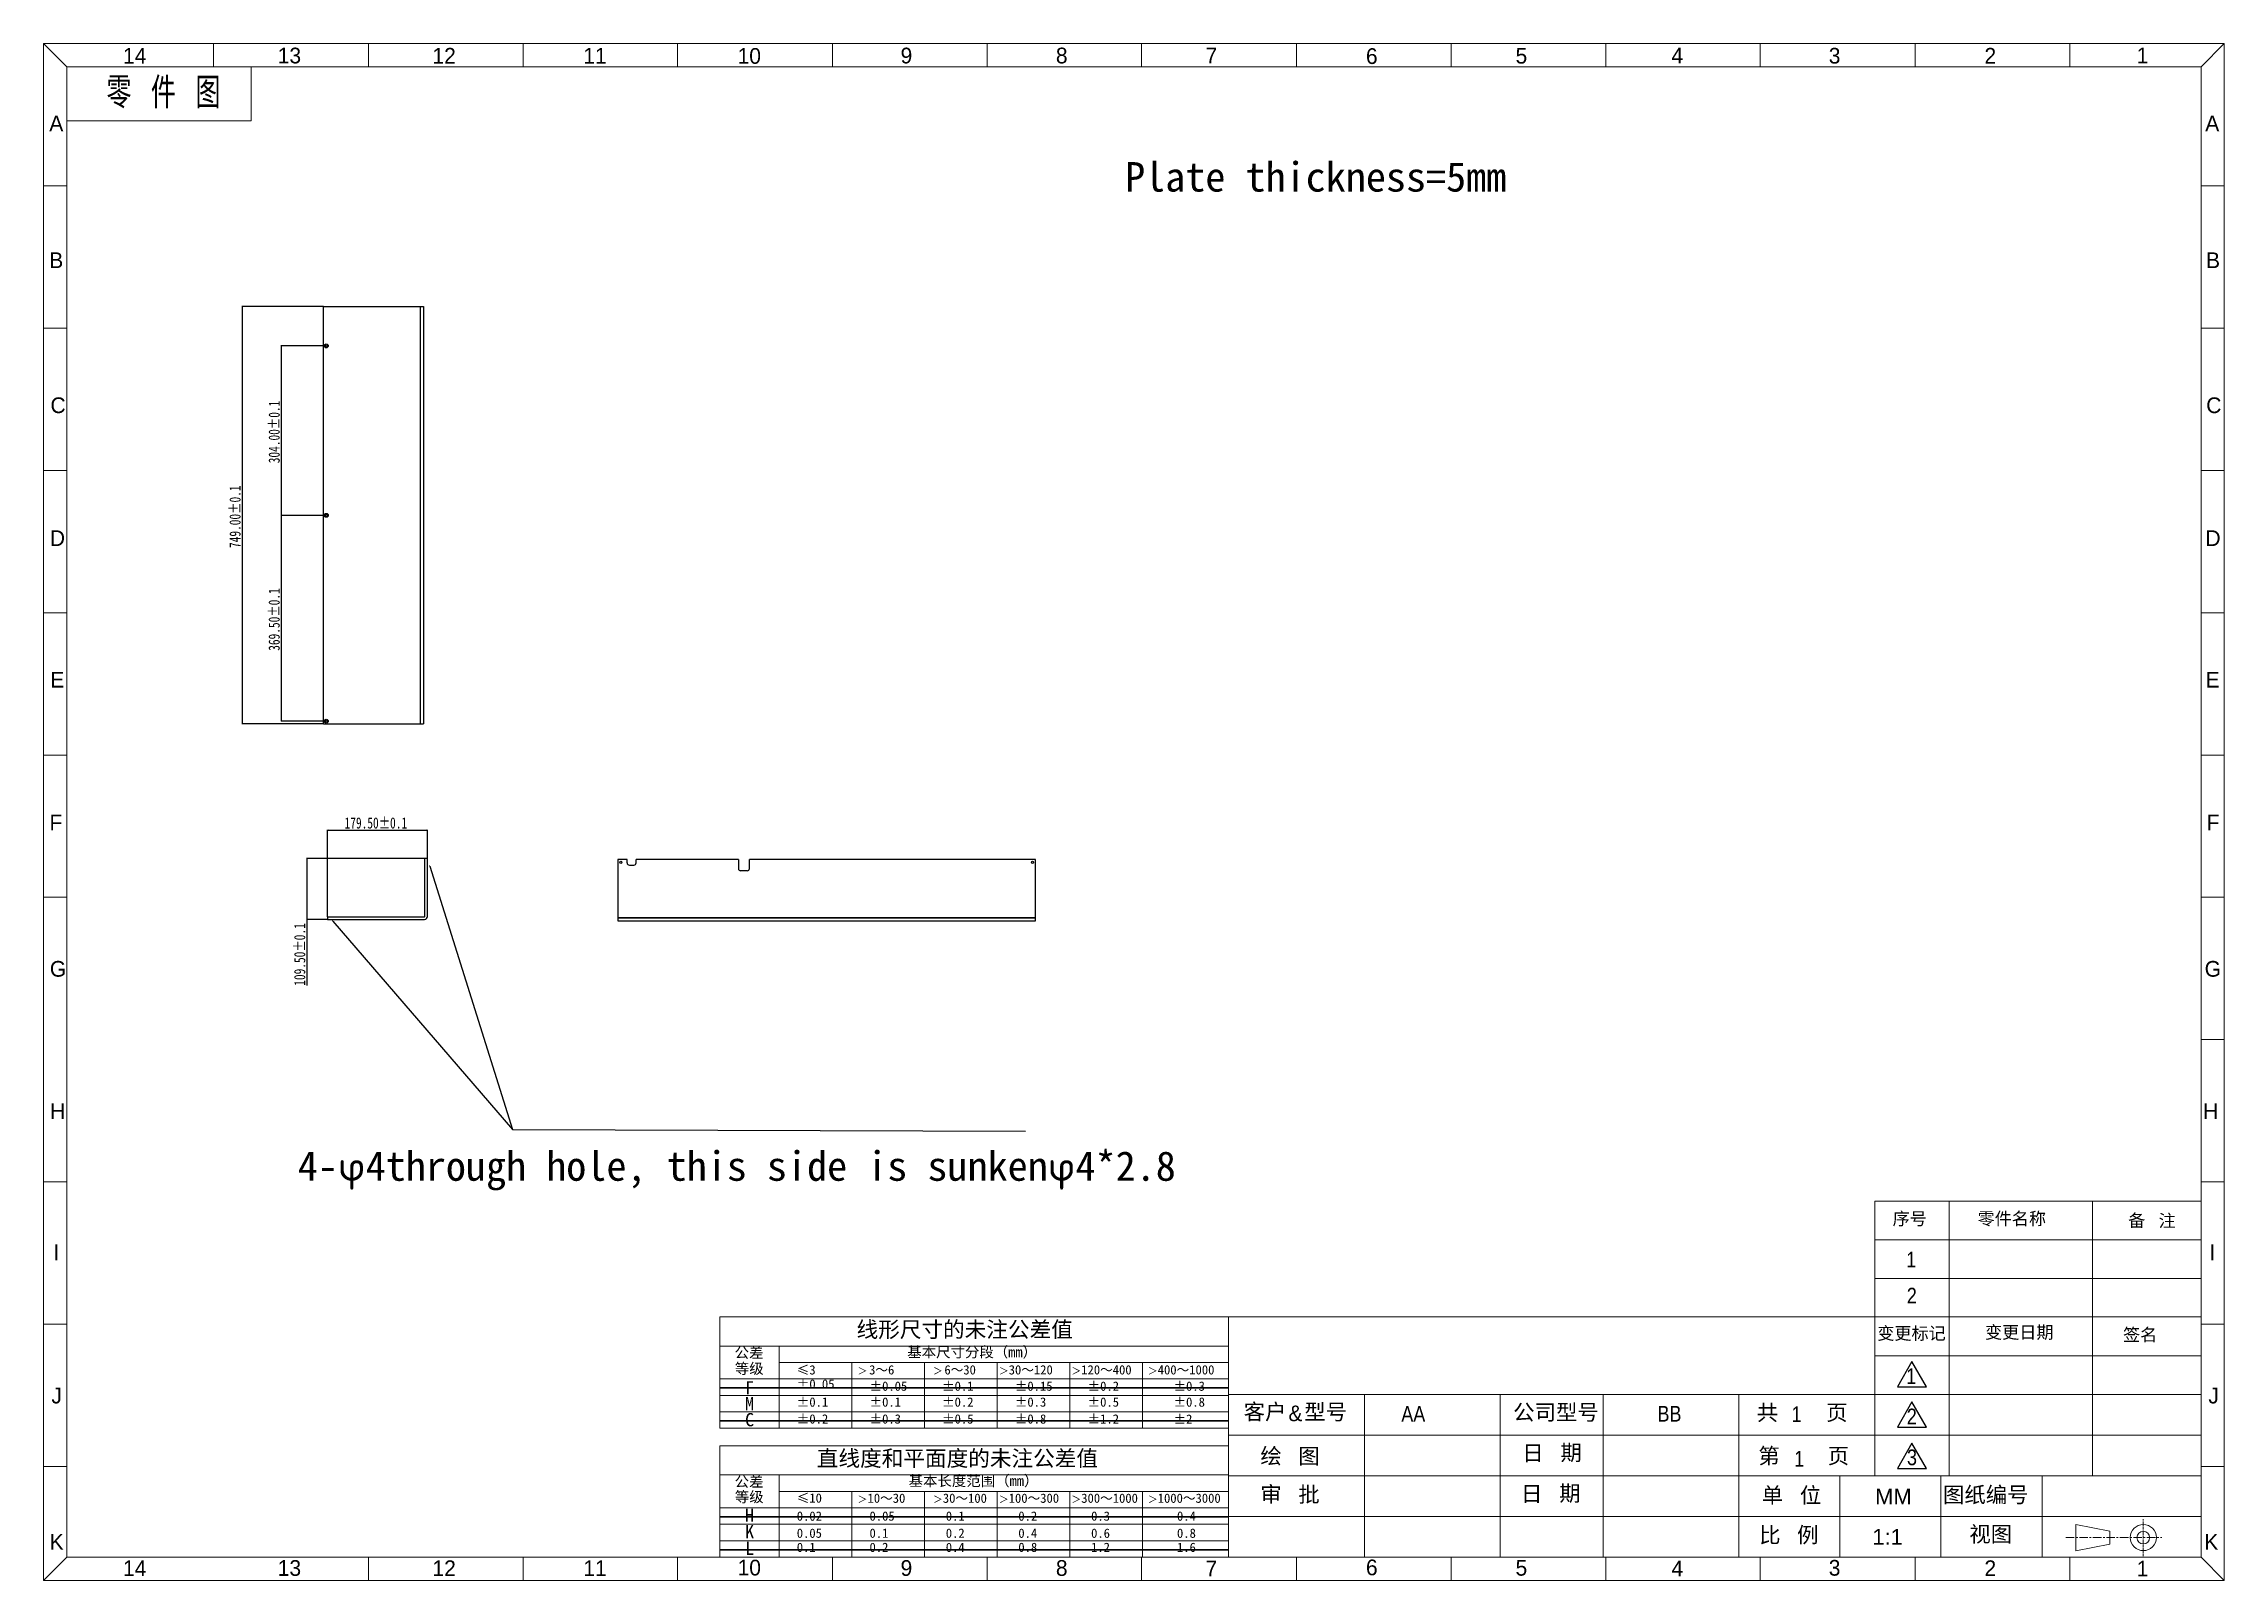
# Model space of a CAD drawing. Extents: x -7363 to 3729, y -3148 to 4670.
import ezdxf

# ---------------------------------------------------------------- set-up
doc = ezdxf.new("R2010")
doc.units = 0
doc.header["$MEASUREMENT"] = 0
doc.linetypes.add('AI-Linetype-0', pattern=[68.771678, 42.9823, -8.596459, 8.596459, -8.596459])
doc.linetypes.add('AI-Linetype-1', pattern=[22.923892, 14.327433, -2.865487, 2.865487, -2.865487])
doc.layers.get('0').update_dxf_attribs({"lineweight": 0})
doc.layers.add('Dim', color=7, linetype='Continuous', lineweight=0)
doc.styles.add('BT', font='swissc.ttf')

# ---------------------------------------------------------------- blocks, each defined once
blk = doc.blocks.new('Block_0')
at = {"char_height": 0.2, "attachment_point": 7}
for s, insert in [('\\C253;\\FSimSun|b0|i0|c1;\\H63.814544;\\W1.000000;备', (3240, -1356)), ('\\C253;\\FSimSun|b0|i0|c1;\\H63.814544;\\W1.000000;注', (3395, -1356)), ('\\C253;\\FAdobe Song Std L|b0|i0|c1;\\H63.814544;\\W1.000000; ', (3331, -1356))]:
    blk.add_mtext(s, dxfattribs=dict(at, insert=insert))
blk = doc.blocks.new('Block_1')
at = {"char_height": 0.2, "attachment_point": 7}
for s, insert in [('\\C253;\\FSimSun|b0|i0|c1;\\H79.768182;\\W1.000000;客户', (-1259, -2339)), ('\\C253;\\FAdobe Song Std L|b0|i0|c1;\\H79.768182;\\W1.000000;&', (-1031, -2339)), ('\\C253;\\FSimSun|b0|i0|c1;\\H79.768182;\\W1.000000;型号', (-951, -2339))]:
    blk.add_mtext(s, dxfattribs=dict(at, insert=insert))
blk = doc.blocks.new('Block_2')
at = {"char_height": 0.2, "attachment_point": 7}
for s, insert in [('\\C253;\\FSimSun|b0|i0|c1;\\H79.768182;\\W1.000000;审', (-1174, -2758)), ('\\C253;\\FSimSun|b0|i0|c1;\\H79.768182;\\W1.000000;批', (-981, -2758)), ('\\C253;\\FAdobe Song Std L|b0|i0|c1;\\H79.768182;\\W1.000000; ', (-1060, -2758))]:
    blk.add_mtext(s, dxfattribs=dict(at, insert=insert))
blk = doc.blocks.new('Block_3')
at = {"char_height": 0.2, "attachment_point": 7}
for s, insert in [('\\C253;\\FSimSun|b0|i0|c1;\\H79.768182;\\W1.000000;绘', (-1174, -2564)), ('\\C253;\\FSimSun|b0|i0|c1;\\H79.768182;\\W1.000000;图', (-981, -2564)), ('\\C253;\\FAdobe Song Std L|b0|i0|c1;\\H79.768182;\\W1.000000; ', (-1060, -2564))]:
    blk.add_mtext(s, dxfattribs=dict(at, insert=insert))
blk = doc.blocks.new('Block_4')
at = {"char_height": 0.2, "attachment_point": 7}
for s, insert in [('\\C253;\\FSimSun|b0|i0|c1;\\H79.768182;\\W1.000000;期', (346, -2754)), ('\\C253;\\FSimSun|b0|i0|c1;\\H79.768182;\\W1.000000;日', (152, -2754)), ('\\C253;\\FAdobe Song Std L|b0|i0|c1;\\H79.768182;\\W1.000000; ', (267, -2754))]:
    blk.add_mtext(s, dxfattribs=dict(at, insert=insert))
blk = doc.blocks.new('Block_5')
at = {"char_height": 0.2, "attachment_point": 7}
for s, insert in [('\\C253;\\FSimSun|b0|i0|c1;\\H79.768182;\\W1.000000;比', (1363, -2965)), ('\\C253;\\FSimSun|b0|i0|c1;\\H79.768182;\\W1.000000;例', (1556, -2965)), ('\\C253;\\FAdobe Song Std L|b0|i0|c1;\\H79.768182;\\W1.000000; ', (1477, -2965))]:
    blk.add_mtext(s, dxfattribs=dict(at, insert=insert))
blk = doc.blocks.new('Block_6')
at = {"char_height": 0.2, "attachment_point": 7}
for s, insert in [('\\C253;\\FSimSun|b0|i0|c1;\\H79.768182;\\W1.000000;位', (1570, -2763)), ('\\C253;\\FSimSun|b0|i0|c1;\\H79.768182;\\W1.000000;单', (1376, -2763)), ('\\C253;\\FAdobe Song Std L|b0|i0|c1;\\H79.768182;\\W1.000000; ', (1490, -2763))]:
    blk.add_mtext(s, dxfattribs=dict(at, insert=insert))
blk = doc.blocks.new('Block_7')
at = {"char_height": 0.2, "attachment_point": 7}
for s, insert in [('\\C253;\\FSimSun|b0|i0|c1;\\H79.768182;\\W1.000000;公司型号', (112, -2341)), ('\\C253;\\FAdobe Song Std L|b0|i0|c1;\\H79.768182;\\W1.000000; ', (32, -2341))]:
    blk.add_mtext(s, dxfattribs=dict(at, insert=insert))
blk = doc.blocks.new('Block_8')
at = {"char_height": 0.2, "attachment_point": 7}
for s, insert in [('\\C253;\\FSimSun|b0|i0|c1;\\H79.768182;\\W1.000000;共', (1351, -2343)), ('\\C253;\\FSimSun|b0|i0|c1;\\H79.768182;\\W1.000000;页', (1704, -2343)), ('\\C253;\\FAdobe Song Std L|b0|i0|c1;\\H79.768182;\\W1.000000;   ', (1465, -2343))]:
    blk.add_mtext(s, dxfattribs=dict(at, insert=insert))
blk = doc.blocks.new('Block_9')
at = {"char_height": 0.2, "attachment_point": 7}
for s, insert in [('\\C253;\\FSimSun|b0|i0|c1;\\H79.768182;\\W1.000000;第', (1359, -2563)), ('\\C253;\\FSimSun|b0|i0|c1;\\H79.768182;\\W1.000000;页', (1712, -2563)), ('\\C253;\\FAdobe Song Std L|b0|i0|c1;\\H79.768182;\\W1.000000;   ', (1473, -2563))]:
    blk.add_mtext(s, dxfattribs=dict(at, insert=insert))
blk = doc.blocks.new('Block_10')
at = {"char_height": 0.2, "attachment_point": 7}
for s, insert in [('\\C253;\\FSimSun|b0|i0|c1;\\H79.768182;\\W1.000000;日', (158, -2547)), ('\\C253;\\FAdobe Song Std L|b0|i0|c1;\\H79.768182;\\W1.000000; ', (272, -2547)), ('\\C253;\\FSimSun|b0|i0|c1;\\H79.768182;\\W1.000000;期', (352, -2547))]:
    blk.add_mtext(s, dxfattribs=dict(at, insert=insert))
blk = doc.blocks.new('Block_11')
at = {"char_height": 0.2, "attachment_point": 7}
for s, insert in [('\\C4;\\FNSimSun|b0|i0|c1;\\H139.054901;\\W0.670000;零', (-7043, 4340)), ('\\C4;\\FNSimSun|b0|i0|c1;\\H139.054901;\\W0.670000;件', (-6817, 4340)), ('\\C4;\\FNSimSun|b0|i0|c1;\\H139.054901;\\W0.670000;图', (-6590, 4340)), ('\\C4;\\FAdobe Song Std L|b0|i0|c1;\\H139.054901;\\W0.670000; ', (-6910, 4340)), ('\\C4;\\FAdobe Song Std L|b0|i0|c1;\\H139.054901;\\W0.670000; ', (-6683, 4340))]:
    blk.add_mtext(s, dxfattribs=dict(at, insert=insert))
blk = doc.blocks.new('Block_13')
at = {"transparency": 33554687}
h = blk.add_hatch(color=31, dxfattribs=at)
h.dxf.hatch_style = 2
h.paths.add_polyline_path([(-5892, 206), (-5894, 209), (-5892, 206)])
at = {"color": 31, "lineweight": 25}
blk.add_line((-5892, 206), (-4978, -855), dxfattribs=at)
blk.add_lwpolyline([(-5892, 206), (-5894, 209), (-5892, 206), (-5892, 206)], close=True)
blk = doc.blocks.new('Block_14')
at = {"transparency": 33554687}
h = blk.add_hatch(color=31, dxfattribs=at)
h.dxf.hatch_style = 2
h.paths.add_polyline_path([(-5399, 485), (-5400, 488), (-5398, 485)])
blk.add_lwpolyline([(-5399, 485), (-5400, 488), (-5398, 485), (-5398, 485)], close=True)
at = {"color": 31, "lineweight": 25}
blk.add_lwpolyline([(-5399, 485), (-4978, -855), (-2368, -862)], dxfattribs=at)
blk = doc.blocks.new('Block_16')
at = {"transparency": 33554687}
h = blk.add_hatch(color=23, dxfattribs=at)
h.dxf.hatch_style = 2
h.paths.add_polyline_path([(-5915, 670), (-5915, 668), (-5919, 669)])
h = blk.add_hatch(color=23, dxfattribs=at)
h.dxf.hatch_style = 2
h.paths.add_polyline_path([(-5413, 670), (-5413, 668), (-5410, 669)])
at = {"color": 23, "lineweight": 25}
for p, q in [((-5919, 228), (-5919, 670)), ((-5915, 669), (-5413, 669)), ((-5410, 525), (-5410, 670))]:
    blk.add_line(p, q, dxfattribs=at)
for points in [[(-5915, 670), (-5915, 668), (-5919, 669), (-5919, 669)], [(-5413, 670), (-5413, 668), (-5410, 669), (-5410, 669)]]:
    blk.add_lwpolyline(points, close=True)
at = {"insert": (-5832, 676), "char_height": 0.2, "attachment_point": 7}
blk.add_mtext('\\C6;\\FSimSun|b0|i0|c1;\\H56.692914;\\W0.750000;179.50±0.1', dxfattribs=at)
blk = doc.blocks.new('Block_17')
at = {"transparency": 33554687}
h = blk.add_hatch(color=23, dxfattribs=at)
h.dxf.hatch_style = 2
h.paths.add_polyline_path([(-6024, 521), (-6023, 521), (-6024, 525)])
h = blk.add_hatch(color=23, dxfattribs=at)
h.dxf.hatch_style = 2
h.paths.add_polyline_path([(-6024, 218), (-6023, 218), (-6024, 214)])
at = {"color": 23, "lineweight": 25}
for p, q in [((-5424, 525), (-6025, 525)), ((-6024, 521), (-6024, 218)), ((-5919, 214), (-6025, 214)), ((-6024, 214), (-6024, -122))]:
    blk.add_line(p, q, dxfattribs=at)
for points in [[(-6024, 521), (-6023, 521), (-6024, 525), (-6024, 525)], [(-6024, 218), (-6023, 218), (-6024, 214), (-6024, 214)]]:
    blk.add_lwpolyline(points, close=True)
at = {"insert": (-6031, -123), "char_height": 0.2, "attachment_point": 7, "rotation": 90}
blk.add_mtext('\\C6;\\FSimSun|b0|i0|c1;\\H56.692914;\\W0.750000;109.50±0.1', dxfattribs=at)
blk = doc.blocks.new('Block_18')
at = {"transparency": 33554687}
h = blk.add_hatch(color=23, dxfattribs=at)
h.dxf.hatch_style = 2
h.paths.add_polyline_path([(-6353, 3329), (-6352, 3329), (-6353, 3332)])
h = blk.add_hatch(color=23, dxfattribs=at)
h.dxf.hatch_style = 2
h.paths.add_polyline_path([(-6353, 1212), (-6352, 1212), (-6353, 1209)])
at = {"color": 23, "lineweight": 25}
for p, q in [((-5939, 3332), (-6354, 3332)), ((-6353, 3329), (-6353, 1212)), ((-5939, 1209), (-6354, 1209))]:
    blk.add_line(p, q, dxfattribs=at)
for points in [[(-6353, 3329), (-6352, 3329), (-6353, 3332), (-6353, 3332)], [(-6353, 1212), (-6352, 1212), (-6353, 1209), (-6353, 1209)]]:
    blk.add_lwpolyline(points, close=True)
at = {"insert": (-6360, 2104), "char_height": 0.2, "attachment_point": 7, "rotation": 90}
blk.add_mtext('\\C6;\\FSimSun|b0|i0|c1;\\H56.692914;\\W0.750000;749.00±0.1', dxfattribs=at)
blk = doc.blocks.new('Block_19')
at = {"transparency": 33554687}
h = blk.add_hatch(color=23, dxfattribs=at)
h.dxf.hatch_style = 2
h.paths.add_polyline_path([(-6155, 3129), (-6154, 3129), (-6154, 3132)])
h = blk.add_hatch(color=23, dxfattribs=at)
h.dxf.hatch_style = 2
h.paths.add_polyline_path([(-6155, 2274), (-6154, 2274), (-6154, 2270)])
at = {"color": 23, "lineweight": 25}
for p, q in [((-5925, 3132), (-6156, 3132)), ((-6154, 3129), (-6154, 2274)), ((-5925, 2270), (-6156, 2270))]:
    blk.add_line(p, q, dxfattribs=at)
for points in [[(-6155, 3129), (-6154, 3129), (-6154, 3132), (-6154, 3132)], [(-6155, 2274), (-6154, 2274), (-6154, 2270), (-6154, 2270)]]:
    blk.add_lwpolyline(points, close=True)
at = {"insert": (-6161, 2535), "char_height": 0.2, "attachment_point": 7, "rotation": 90}
blk.add_mtext('\\C6;\\FSimSun|b0|i0|c1;\\H56.692914;\\W0.750000;304.00±0.1', dxfattribs=at)
blk = doc.blocks.new('Block_20')
at = {"transparency": 33554687}
h = blk.add_hatch(color=23, dxfattribs=at)
h.dxf.hatch_style = 2
h.paths.add_polyline_path([(-6154, 2267), (-6153, 2267), (-6154, 2270)])
h = blk.add_hatch(color=23, dxfattribs=at)
h.dxf.hatch_style = 2
h.paths.add_polyline_path([(-6154, 1226), (-6153, 1226), (-6154, 1223)])
at = {"color": 23, "lineweight": 25}
for p, q in [((-5925, 2270), (-6155, 2270)), ((-6154, 2267), (-6154, 1226)), ((-5925, 1223), (-6155, 1223))]:
    blk.add_line(p, q, dxfattribs=at)
for points in [[(-6154, 2267), (-6153, 2267), (-6154, 2270), (-6154, 2270)], [(-6154, 1226), (-6153, 1226), (-6154, 1223), (-6154, 1223)]]:
    blk.add_lwpolyline(points, close=True)
at = {"insert": (-6161, 1581), "char_height": 0.2, "attachment_point": 7, "rotation": 90}
blk.add_mtext('\\C6;\\FSimSun|b0|i0|c1;\\H56.692914;\\W0.750000;369.50±0.1', dxfattribs=at)

msp = doc.modelspace()

# ---------------------------------------------------------------- linework, layer by layer
at = {"color": 4, "lineweight": 9}
for p, q in [((-7363, 4670), (-7363, -3148)), ((3729, 4670), (-7363, 4670)), ((-7363, 4670), (-7244, 4551)), ((-6498, 4551), (-6498, 4670)), ((-5711, 4551), (-5711, 4670)), ((-4924, 4551), (-4924, 4670)), ((-4138, 4551), (-4138, 4670)), ((-3351, 4551), (-3351, 4670)), ((-2564, 4551), (-2564, 4670)), ((-1778, 4551), (-1778, 4670)), ((-991, 4551), (-991, 4670)), ((-204, 4551), (-204, 4670)), ((583, 4551), (583, 4670)), ((1369, 4551), (1369, 4670)), ((2156, 4551), (2156, 4670)), ((2943, 4551), (2943, 4670)), ((3729, 4670), (3611, 4551)), ((3729, -3148), (3729, 4670)), ((-7244, 4551), (-7244, -3029)), ((3611, 4551), (-7244, 4551)), ((-6307, 4551), (-6307, 4277)), ((3611, -3029), (3611, 4551)), ((-7244, 4277), (-6307, 4277)), ((-7244, 3946), (-7363, 3946)), ((3611, 3946), (3729, 3946)), ((-7244, 3222), (-7363, 3222)), ((3611, 3222), (3729, 3222)), ((-7244, 2498), (-7363, 2498)), ((3611, 2498), (3729, 2498)), ((-7244, 1774), (-7363, 1774)), ((3611, 1774), (3729, 1774)), ((-7244, 1050), (-7363, 1050)), ((3611, 1050), (3729, 1050)), ((-7244, 327), (-7363, 327)), ((3611, 327), (3729, 327)), ((3611, -397), (3729, -397)), ((-7244, -1121), (-7363, -1121)), ((1951, -1219), (3608, -1219)), ((1951, -1808), (1951, -1219)), ((2329, -1808), (2329, -1219)), ((3058, -2616), (3058, -1219)), ((3611, -1121), (3729, -1121)), ((1951, -1416), (3608, -1416)), ((1951, -1612), (3608, -1612)), ((-7244, -1845), (-7363, -1845)), ((-1336, -3029), (-1336, -1808)), ((-1336, -1808), (3611, -1808)), ((1951, -2616), (1951, -1808)), ((2329, -2616), (2329, -1808)), ((3611, -1845), (3729, -1845)), ((1951, -2005), (3611, -2005)), ((3611, -3029), (3611, -2090)), ((-1336, -2203), (3611, -2203)), ((-645, -3029), (-645, -2203)), ((46, -3029), (46, -2203)), ((569, -3029), (569, -2203)), ((1260, -3029), (1260, -2203)), ((-1336, -2409), (3611, -2409)), ((-3924, -2463), (-1336, -2463)), ((-3924, -2463), (-3924, -3029)), ((-1336, -2463), (-1336, -3029)), ((-7244, -2569), (-7363, -2569)), ((-3924, -2611), (-1336, -2611)), ((-3622, -2611), (-3622, -3029)), ((-1336, -2616), (3611, -2616)), ((1774, -3029), (1774, -2616)), ((2287, -3029), (2287, -2616)), ((2802, -3029), (2802, -2616)), ((3611, -2569), (3729, -2569)), ((-3622, -2695), (-1336, -2695)), ((-3252, -2695), (-3252, -3029)), ((-2882, -2695), (-2882, -3029)), ((-2512, -2695), (-2512, -3029)), ((-2143, -2695), (-2143, -3029)), ((-1773, -2695), (-1773, -3029)), ((-3924, -2778), (-1336, -2778)), ((-3924, -2862), (-1336, -2862)), ((-1336, -2823), (3611, -2823)), ((-3924, -2946), (-1336, -2946)), ((-7363, -3148), (-7244, -3029)), ((-7244, -3029), (3611, -3029)), ((-5711, -3029), (-5711, -3148)), ((-4924, -3029), (-4924, -3148)), ((-4138, -3029), (-4138, -3148)), ((-3924, -3029), (-1336, -3029)), ((-3351, -3029), (-3351, -3148)), ((-2564, -3029), (-2564, -3148)), ((-1778, -3029), (-1778, -3148)), ((-991, -3029), (-991, -3148)), ((-204, -3029), (-204, -3148)), ((583, -3029), (583, -3148)), ((1369, -3029), (1369, -3148)), ((2156, -3029), (2156, -3148)), ((2943, -3029), (2943, -3148)), ((3729, -3148), (3611, -3029)), ((-7363, -3148), (3729, -3148))]:
    msp.add_line(p, q, dxfattribs=at)
at = {"color": 7, "lineweight": 25}
for p, q in [((-5939, 1209), (-5939, 3332)), ((-5939, 3332), (-5430, 3332)), ((-5446, 1209), (-5446, 3332)), ((-5430, 3332), (-5430, 1209)), ((-5939, 1209), (-5430, 1209)), ((-5424, 230), (-5424, 525)), ((-5410, 525), (-5424, 525)), ((-5410, 230), (-5410, 525)), ((-4442, 519), (-4442, 208)), ((-4395, 519), (-4442, 519)), ((-4395, 502), (-4395, 519)), ((-4383, 491), (-4361, 491)), ((-4349, 502), (-4349, 519)), ((-3829, 519), (-4349, 519)), ((-3829, 519), (-3829, 474)), ((-3784, 462), (-3818, 462)), ((-3773, 474), (-3773, 519)), ((-2318, 519), (-3773, 519)), ((-2318, 208), (-2318, 519)), ((-5919, 228), (-5919, 214)), ((-5919, 228), (-5425, 228)), ((-4442, 224), (-2318, 224)), ((-4442, 223), (-2318, 223)), ((-5919, 214), (-5425, 214)), ((-4442, 208), (-2318, 208))]:
    msp.add_line(p, q, dxfattribs=at)
at = {"color": 253, "lineweight": 9}
for p, q in [((1951, -1416), (3608, -1416)), ((2973, -2864), (2973, -2997)), ((2973, -2864), (3146, -2898)), ((2973, -2997), (3146, -2963)), ((3146, -2898), (3146, -2963)), ((-194, -3029), (3611, -3029))]:
    msp.add_line(p, q, dxfattribs=at)
at = {"color": 151, "lineweight": 9}
for p, q in [((-3924, -1808), (-1336, -1808)), ((-3924, -1808), (-3924, -2374)), ((-1336, -1808), (-1336, -2374)), ((-3924, -1956), (-1336, -1956)), ((-3622, -1956), (-3622, -2374)), ((-3622, -2039), (-1336, -2039)), ((-3252, -2039), (-3252, -2374)), ((-2882, -2039), (-2882, -2374)), ((-2512, -2039), (-2512, -2374)), ((-2143, -2039), (-2143, -2374)), ((-1773, -2039), (-1773, -2374)), ((-3924, -2123), (-1336, -2123)), ((-3924, -2207), (-1336, -2207)), ((-3924, -2290), (-1336, -2290)), ((-3924, -2374), (-1336, -2374))]:
    msp.add_line(p, q, dxfattribs=at)
at = {"color": 1, "lineweight": 50}
for p, q in [((-3924, -2169), (-1336, -2169)), ((-3924, -2337), (-1336, -2337)), ((-3924, -2825), (-1336, -2825)), ((-3924, -2992), (-1336, -2992))]:
    msp.add_line(p, q, dxfattribs=at)
at = {"color": 1, "linetype": 'AI-Linetype-1', "lineweight": 9}
msp.add_line((3317, -3025), (3317, -2836), dxfattribs=at)
at = {"color": 1, "linetype": 'AI-Linetype-0', "lineweight": 9}
msp.add_line((2923, -2930), (3411, -2930), dxfattribs=at)
at = {"color": 7, "lineweight": 25}
for points in [[(2140, -2035), (2066, -2163), (2215, -2163)], [(2140, -2239), (2066, -2368), (2215, -2368)], [(2140, -2449), (2066, -2578), (2215, -2578)]]:
    msp.add_lwpolyline(points, close=True, dxfattribs=at)
at = {"color": 1, "lineweight": 25}
for centre, radius in [((-5925, 3132), 9.92), ((-5925, 3132), 5.67), ((-5925, 2270), 9.92), ((-5925, 2270), 5.67), ((-5925, 1223), 9.92), ((-5925, 1223), 5.67), ((-4427, 505), 5.67), ((-2333, 505), 5.67)]:
    msp.add_circle(centre, radius, dxfattribs=at)
at = {"color": 253, "lineweight": 9}
for radius in [66.4, 32.3]:
    msp.add_circle((3317, -2930), radius, dxfattribs=at)
at = {"color": 7, "lineweight": 25}
for points in [[(-4395, 502), (-4395, 496), (-4390, 491), (-4383, 491)], [(-4361, 491), (-4354, 491), (-4349, 496), (-4349, 502)], [(-3829, 474), (-3829, 467), (-3824, 462), (-3818, 462)], [(-3784, 462), (-3778, 462), (-3773, 467), (-3773, 474)], [(-5425, 228), (-5425, 228), (-5424, 229), (-5424, 230)], [(-5425, 214), (-5417, 214), (-5410, 221), (-5410, 230)]]:
    msp.add_open_spline(points, degree=3, dxfattribs=at)

# ---------------------------------------------------------------- block references
for name in ['Block_11', 'Block_18', 'Block_19', 'Block_20', 'Block_16', 'Block_17', 'Block_14', 'Block_13', 'Block_0', 'Block_1', 'Block_7', 'Block_8', 'Block_3', 'Block_10', 'Block_9', 'Block_2', 'Block_4', 'Block_6', 'Block_5']:
    msp.add_blockref(name, (0, 0))

# ---------------------------------------------------------------- texts
at = {"char_height": 0.2, "attachment_point": 7}
for s, insert in [('\\C4;\\FAdobe Song Std L|b0|i0|c1;\\H79.953484;\\W1.000000;14', (-6959, 4568)), ('\\C4;\\FAdobe Song Std L|b0|i0|c1;\\H79.953484;\\W1.000000;13', (-6172, 4568)), ('\\C4;\\FAdobe Song Std L|b0|i0|c1;\\H79.953484;\\W1.000000;12', (-5385, 4568)), ('\\C4;\\FAdobe Song Std L|b0|i0|c1;\\H79.953484;\\W1.000000;11', (-4618, 4568)), ('\\C4;\\FAdobe Song Std L|b0|i0|c1;\\H79.953484;\\W1.000000;10', (-3833, 4566)), ('\\C4;\\FAdobe Song Std L|b0|i0|c1;\\H79.953484;\\W1.000000;9', (-3004, 4568)), ('\\C4;\\FAdobe Song Std L|b0|i0|c1;\\H79.953484;\\W1.000000;8', (-2214, 4568)), ('\\C4;\\FAdobe Song Std L|b0|i0|c1;\\H79.953484;\\W1.000000;7', (-1453, 4569)), ('\\C4;\\FAdobe Song Std L|b0|i0|c1;\\H79.953484;\\W1.000000;6', (-637, 4565)), ('\\C4;\\FAdobe Song Std L|b0|i0|c1;\\H79.953484;\\W1.000000;5', (124, 4567)), ('\\C4;\\FAdobe Song Std L|b0|i0|c1;\\H79.953484;\\W1.000000;4', (917, 4569)), ('\\C4;\\FAdobe Song Std L|b0|i0|c1;\\H79.953484;\\W1.000000;3', (1717, 4567)), ('\\C4;\\FAdobe Song Std L|b0|i0|c1;\\H79.953484;\\W1.000000;2', (2509, 4568)), ('\\C4;\\FAdobe Song Std L|b0|i0|c1;\\H79.953484;\\W1.000000;1', (3283, 4570)), ('\\C4;\\FAdobe Song Std L|b0|i0|c1;\\H79.953484;\\W1.000000;A', (-7334, 4224)), ('\\C4;\\FAdobe Song Std L|b0|i0|c1;\\H79.953484;\\W1.000000;A', (3632, 4224)), ('\\C4;\\FAdobe Song Std L|b0|i0|c1;\\H79.953484;\\W1.000000;B', (-7334, 3528)), ('\\C4;\\FAdobe Song Std L|b0|i0|c1;\\H79.953484;\\W1.000000;B', (3636, 3528)), ('\\C4;\\FAdobe Song Std L|b0|i0|c1;\\H79.953484;\\W1.000000;C', (-7328, 2789)), ('\\C4;\\FAdobe Song Std L|b0|i0|c1;\\H79.953484;\\W1.000000;C', (3637, 2789)), ('\\C4;\\FAdobe Song Std L|b0|i0|c1;\\H79.953484;\\W1.000000;D', (-7331, 2114)), ('\\C4;\\FAdobe Song Std L|b0|i0|c1;\\H79.953484;\\W1.000000;D', (3633, 2114)), ('\\C4;\\FAdobe Song Std L|b0|i0|c1;\\H79.953484;\\W1.000000;E', (-7329, 1394)), ('\\C4;\\FAdobe Song Std L|b0|i0|c1;\\H79.953484;\\W1.000000;E', (3634, 1394)), ('\\C4;\\FAdobe Song Std L|b0|i0|c1;\\H79.953484;\\W1.000000;F', (-7333, 667)), ('\\C4;\\FAdobe Song Std L|b0|i0|c1;\\H79.953484;\\W1.000000;F', (3639, 667)), ('\\C4;\\FAdobe Song Std L|b0|i0|c1;\\H79.953484;\\W1.000000;G', (-7331, -78)), ('\\C4;\\FAdobe Song Std L|b0|i0|c1;\\H79.953484;\\W1.000000;G', (3629, -78)), ('\\C4;\\FAdobe Song Std L|b0|i0|c1;\\H79.953484;\\W1.000000;H', (-7330, -801)), ('\\C4;\\FAdobe Song Std L|b0|i0|c1;\\H79.953484;\\W1.000000;H', (3621, -801)), ('\\C253;\\FSimSun|b0|i0|c1;\\H63.814544;\\W1.000000;序号', (2042, -1347)), ('\\C253;\\FSimSun|b0|i0|c1;\\H63.814544;\\W1.000000;零件名称', (2474, -1347)), ('\\C4;\\FAdobe Song Std L|b0|i0|c1;\\H79.953484;\\W1.000000;I', (-7313, -1519)), ('\\C4;\\FAdobe Song Std L|b0|i0|c1;\\H79.953484;\\W1.000000;I', (3653, -1519)), ('\\C253;\\FSwiss 721 Condensed BT|b0|i0|c1;\\H79.768182;\\W1.000000;1', (2111, -1556)), ('\\C253;\\FSwiss 721 Condensed BT|b0|i0|c1;\\H79.768182;\\W1.000000;2', (2114, -1739)), ('\\C151;\\FSimSun|b0|i0|c1;\\H80.668793;\\W1.000000;线形尺寸的未注公差值', (-3228, -1921)), ('\\C253;\\FSimSun|b0|i0|c1;\\H63.814544;\\W1.000000;变更标记', (1964, -1930)), ('\\C253;\\FSimSun|b0|i0|c1;\\H63.814544;\\W1.000000;变更日期', (2512, -1925)), ('\\C253;\\FSimSun|b0|i0|c1;\\H63.814544;\\W1.000000;签名', (3214, -1937)), ('\\C151;\\FSimSun|b0|i0|c1;\\H53.779193;\\W1.000000;公差', (-3848, -2022)), ('\\C151;\\FSimSun|b0|i0|c1;\\H53.779193;\\W1.000000;基本尺寸分段（mm）', (-2970, -2020)), ('\\C151;\\FSimSun|b0|i0|c1;\\H53.779193;\\W1.000000;等级', (-3847, -2103)), ('\\C151;\\FSimSun|b0|i0|c1;\\H47.056796;\\W1.000000;≤3', (-3532, -2102)), ('\\C151;\\FSimSun|b0|i0|c1;\\H35.292597;\\W1.000000;＞', (-3223, -2101)), ('\\C151;\\FSimSun|b0|i0|c1;\\H47.055619;\\W1.000000;3～6', (-3164, -2101)), ('\\C151;\\FSimSun|b0|i0|c1;\\H35.292597;\\W1.000000;＞', (-2839, -2101)), ('\\C151;\\FSimSun|b0|i0|c1;\\H47.055619;\\W1.000000;6～30', (-2781, -2101)), ('\\C151;\\FSimSun|b0|i0|c1;\\H35.292597;\\W1.000000;＞', (-2504, -2101)), ('\\C151;\\FSimSun|b0|i0|c1;\\H47.055619;\\W1.000000;30～120', (-2454, -2101)), ('\\C151;\\FSimSun|b0|i0|c1;\\H35.292597;\\W1.000000;＞', (-2135, -2101)), ('\\C151;\\FSimSun|b0|i0|c1;\\H47.055619;\\W1.000000;120～400', (-2085, -2101)), ('\\C151;\\FSimSun|b0|i0|c1;\\H35.292597;\\W1.000000;＞', (-1746, -2101)), ('\\C151;\\FSimSun|b0|i0|c1;\\H47.055619;\\W1.000000;400～1000', (-1696, -2101)), ('\\C253;\\FSwiss 721 Condensed BT|b0|i0|c1;\\H79.768182;\\W1.000000;1', (2111, -2149)), ('\\C4;\\FAdobe Song Std L|b0|i0|c1;\\H79.953484;\\W1.000000;J', (-7323, -2249)), ('\\C151;\\FSimSun|b0|i0|c1;\\H67.223993;\\W1.000000;M', (-3795, -2282)), ('\\C151;\\FSimSun|b0|i0|c1;\\H67.223993;\\W1.000000;F', (-3795, -2202)), ('\\C151;\\FSimSun|b0|i0|c1;\\H47.056796;\\W1.000000;±0.05', (-3532, -2173)), ('\\C151;\\FSimSun|b0|i0|c1;\\H47.056796;\\W1.000000;±0.1', (-3532, -2265)), ('\\C151;\\FSimSun|b0|i0|c1;\\H47.056796;\\W1.000000;±0.05', (-3162, -2184)), ('\\C151;\\FSimSun|b0|i0|c1;\\H47.056796;\\W1.000000;±0.1', (-3162, -2265)), ('\\C151;\\FSimSun|b0|i0|c1;\\H47.056796;\\W1.000000;±0.1', (-2793, -2184)), ('\\C151;\\FSimSun|b0|i0|c1;\\H47.056796;\\W1.000000;±0.2', (-2793, -2265)), ('\\C151;\\FSimSun|b0|i0|c1;\\H47.056796;\\W1.000000;±0.15', (-2423, -2184)), ('\\C151;\\FSimSun|b0|i0|c1;\\H47.056796;\\W1.000000;±0.3', (-2423, -2265)), ('\\C151;\\FSimSun|b0|i0|c1;\\H47.056796;\\W1.000000;±0.2', (-2053, -2184)), ('\\C151;\\FSimSun|b0|i0|c1;\\H47.056796;\\W1.000000;±0.5', (-2053, -2265)), ('\\C151;\\FSimSun|b0|i0|c1;\\H47.056796;\\W1.000000;±0.3', (-1616, -2184)), ('\\C151;\\FSimSun|b0|i0|c1;\\H47.056796;\\W1.000000;±0.8', (-1616, -2265)), ('\\C4;\\FAdobe Song Std L|b0|i0|c1;\\H79.953484;\\W1.000000;J', (3648, -2249)), ('\\C151;\\FSimSun|b0|i0|c1;\\H67.223993;\\W1.000000;C', (-3795, -2365)), ('\\C151;\\FSimSun|b0|i0|c1;\\H47.056796;\\W1.000000;±0.2', (-3532, -2351)), ('\\C151;\\FSimSun|b0|i0|c1;\\H47.056796;\\W1.000000;±0.3', (-3162, -2351)), ('\\C151;\\FSimSun|b0|i0|c1;\\H47.056796;\\W1.000000;±0.5', (-2793, -2351)), ('\\C151;\\FSimSun|b0|i0|c1;\\H47.056796;\\W1.000000;±0.8', (-2423, -2351)), ('\\C151;\\FSimSun|b0|i0|c1;\\H47.056796;\\W1.000000;±1.2', (-2053, -2351)), ('\\C151;\\FSimSun|b0|i0|c1;\\H47.056796;\\W1.000000;±2', (-1616, -2351)), ('\\C2;\\FSwiss 721 Condensed BT|b0|i0|c1;\\H79.768182;\\W1.000000;AA', (-457, -2341)), ('\\C2;\\FSwiss 721 Condensed BT|b0|i0|c1;\\H79.768182;\\W1.000000;BB', (846, -2340)), ('\\C2;\\FSwiss 721 Condensed BT|b0|i0|c1;\\H79.768182;\\W1.000000;1', (1528, -2342)), ('\\C253;\\FSwiss 721 Condensed BT|b0|i0|c1;\\H79.768182;\\W1.000000;2', (2114, -2354)), ('\\C4;\\FSimSun|b0|i0|c1;\\H80.668793;\\W1.000000;直线度和平面度的未注公差值', (-3430, -2576)), ('\\C2;\\FSwiss 721 Condensed BT|b0|i0|c1;\\H79.768182;\\W1.000000;1', (1541, -2569)), ('\\C253;\\FSwiss 721 Condensed BT|b0|i0|c1;\\H79.768182;\\W1.000000;3', (2115, -2563)), ('\\C4;\\FSimSun|b0|i0|c1;\\H53.779193;\\W1.000000;公差', (-3848, -2678)), ('\\C4;\\FSimSun|b0|i0|c1;\\H53.779193;\\W1.000000;基本长度范围（mm）', (-2963, -2675)), ('\\C253;\\FSimSun|b0|i0|c1;\\H79.768182;\\W1.000000;图纸编号', (2298, -2761)), ('\\C4;\\FSimSun|b0|i0|c1;\\H53.779193;\\W1.000000;等级', (-3847, -2756)), ('\\C4;\\FSimSun|b0|i0|c1;\\H47.056796;\\W1.000000;≤10', (-3532, -2754)), ('\\C4;\\FSimSun|b0|i0|c1;\\H35.292597;\\W1.000000;＞', (-3223, -2754)), ('\\C4;\\FSimSun|b0|i0|c1;\\H47.055619;\\W1.000000;10～30', (-3172, -2754)), ('\\C4;\\FSimSun|b0|i0|c1;\\H35.292597;\\W1.000000;＞', (-2839, -2754)), ('\\C4;\\FSimSun|b0|i0|c1;\\H47.055619;\\W1.000000;30～100', (-2789, -2754)), ('\\C4;\\FSimSun|b0|i0|c1;\\H35.292597;\\W1.000000;＞', (-2504, -2754)), ('\\C4;\\FSimSun|b0|i0|c1;\\H47.055619;\\W1.000000;100～300', (-2454, -2754)), ('\\C4;\\FSimSun|b0|i0|c1;\\H35.292597;\\W1.000000;＞', (-2135, -2754)), ('\\C4;\\FSimSun|b0|i0|c1;\\H47.055619;\\W1.000000;300～1000', (-2085, -2754)), ('\\C4;\\FSimSun|b0|i0|c1;\\H35.292597;\\W1.000000;＞', (-1746, -2754)), ('\\C4;\\FSimSun|b0|i0|c1;\\H47.055619;\\W1.000000;1000～3000', (-1696, -2754)), ('\\C253;\\FSwiss 721 BT|b0|i0|c1;\\H79.768182;\\W1.000000;MM', (1953, -2761)), ('\\C4;\\FSimSun|b0|i0|c1;\\H67.223993;\\W1.000000;H', (-3795, -2850)), ('\\C4;\\FSimSun|b0|i0|c1;\\H67.223993;\\W1.000000;K', (-3795, -2934)), ('\\C4;\\FSimSun|b0|i0|c1;\\H47.056796;\\W1.000000;0.02', (-3532, -2845)), ('\\C4;\\FSimSun|b0|i0|c1;\\H47.056796;\\W1.000000;0.05', (-3162, -2845)), ('\\C4;\\FSimSun|b0|i0|c1;\\H47.056796;\\W1.000000;0.1', (-2774, -2845)), ('\\C4;\\FSimSun|b0|i0|c1;\\H47.056796;\\W1.000000;0.2', (-2405, -2845)), ('\\C4;\\FSimSun|b0|i0|c1;\\H47.056796;\\W1.000000;0.3', (-2035, -2845)), ('\\C4;\\FSimSun|b0|i0|c1;\\H47.056796;\\W1.000000;0.4', (-1598, -2845)), ('\\C253;\\FSimSun|b0|i0|c1;\\H79.768182;\\W1.000000;视图', (2432, -2961)), ('\\C4;\\FAdobe Song Std L|b0|i0|c1;\\H79.953484;\\W1.000000;K', (-7332, -2992)), ('\\C4;\\FSimSun|b0|i0|c1;\\H67.223993;\\W1.000000;L', (-3795, -3018)), ('\\C4;\\FSimSun|b0|i0|c1;\\H47.056796;\\W1.000000;0.05', (-3532, -2932)), ('\\C4;\\FSimSun|b0|i0|c1;\\H47.056796;\\W1.000000;0.1', (-3532, -3004)), ('\\C4;\\FSimSun|b0|i0|c1;\\H47.056796;\\W1.000000;0.1', (-3162, -2932)), ('\\C4;\\FSimSun|b0|i0|c1;\\H47.056796;\\W1.000000;0.2', (-3162, -3004)), ('\\C4;\\FSimSun|b0|i0|c1;\\H47.056796;\\W1.000000;0.2', (-2774, -2932)), ('\\C4;\\FSimSun|b0|i0|c1;\\H47.056796;\\W1.000000;0.4', (-2774, -3004)), ('\\C4;\\FSimSun|b0|i0|c1;\\H47.056796;\\W1.000000;0.4', (-2405, -2932)), ('\\C4;\\FSimSun|b0|i0|c1;\\H47.056796;\\W1.000000;0.8', (-2405, -3004)), ('\\C4;\\FSimSun|b0|i0|c1;\\H47.056796;\\W1.000000;0.6', (-2035, -2932)), ('\\C4;\\FSimSun|b0|i0|c1;\\H47.056796;\\W1.000000;1.2', (-2035, -3004)), ('\\C4;\\FSimSun|b0|i0|c1;\\H47.056796;\\W1.000000;0.8', (-1598, -2932)), ('\\C4;\\FSimSun|b0|i0|c1;\\H47.056796;\\W1.000000;1.6', (-1598, -3004)), ('\\C253;\\FSwiss 721 BT|b0|i0|c1;\\H79.768182;\\W1.000000;1:1', (1939, -2966)), ('\\C4;\\FAdobe Song Std L|b0|i0|c1;\\H79.953484;\\W1.000000;K', (3627, -2992)), ('\\C4;\\FAdobe Song Std L|b0|i0|c1;\\H79.953484;\\W1.000000;14', (-6959, -3126)), ('\\C4;\\FAdobe Song Std L|b0|i0|c1;\\H79.953484;\\W1.000000;13', (-6172, -3126)), ('\\C4;\\FAdobe Song Std L|b0|i0|c1;\\H79.953484;\\W1.000000;12', (-5385, -3126)), ('\\C4;\\FAdobe Song Std L|b0|i0|c1;\\H79.953484;\\W1.000000;11', (-4618, -3126)), ('\\C4;\\FAdobe Song Std L|b0|i0|c1;\\H79.953484;\\W1.000000;10', (-3833, -3124)), ('\\C4;\\FAdobe Song Std L|b0|i0|c1;\\H79.953484;\\W1.000000;9', (-3004, -3126)), ('\\C4;\\FAdobe Song Std L|b0|i0|c1;\\H79.953484;\\W1.000000;8', (-2214, -3126)), ('\\C4;\\FAdobe Song Std L|b0|i0|c1;\\H79.953484;\\W1.000000;7', (-1453, -3127)), ('\\C4;\\FAdobe Song Std L|b0|i0|c1;\\H79.953484;\\W1.000000;6', (-637, -3123)), ('\\C4;\\FAdobe Song Std L|b0|i0|c1;\\H79.953484;\\W1.000000;5', (124, -3125)), ('\\C4;\\FAdobe Song Std L|b0|i0|c1;\\H79.953484;\\W1.000000;4', (917, -3127)), ('\\C4;\\FAdobe Song Std L|b0|i0|c1;\\H79.953484;\\W1.000000;3', (1717, -3125)), ('\\C4;\\FAdobe Song Std L|b0|i0|c1;\\H79.953484;\\W1.000000;2', (2509, -3126)), ('\\C4;\\FAdobe Song Std L|b0|i0|c1;\\H79.953484;\\W1.000000;1', (3283, -3128))]:
    msp.add_mtext(s, dxfattribs=dict(at, insert=insert))
at = {"layer": 'Dim', "color": 2, "char_height": 150, "attachment_point": 1, "style": 'BT'}
for s, insert, width in [('{\\fSimSun|b1|i0|c134|p2;Plate thickness=5mm}', (-1862, 4067), 2413.36), ('{\\fSimSun|b1|i0|c134|p2;\\C1;4-\\fISOCPEUR|b1|i0|c0|p34;φ\\fSimSun|b1|i0|c134|p2;4through hole, this side is sunken\\fISOCPEUR|b1|i0|c0|p34;φ\\fSimSun|b1|i0|c134|p2;4*2.8}', (-6070, -965), 4966)]:
    msp.add_mtext(s, dxfattribs=dict(at, insert=insert, width=width))

doc.saveas('drawing.dxf')
